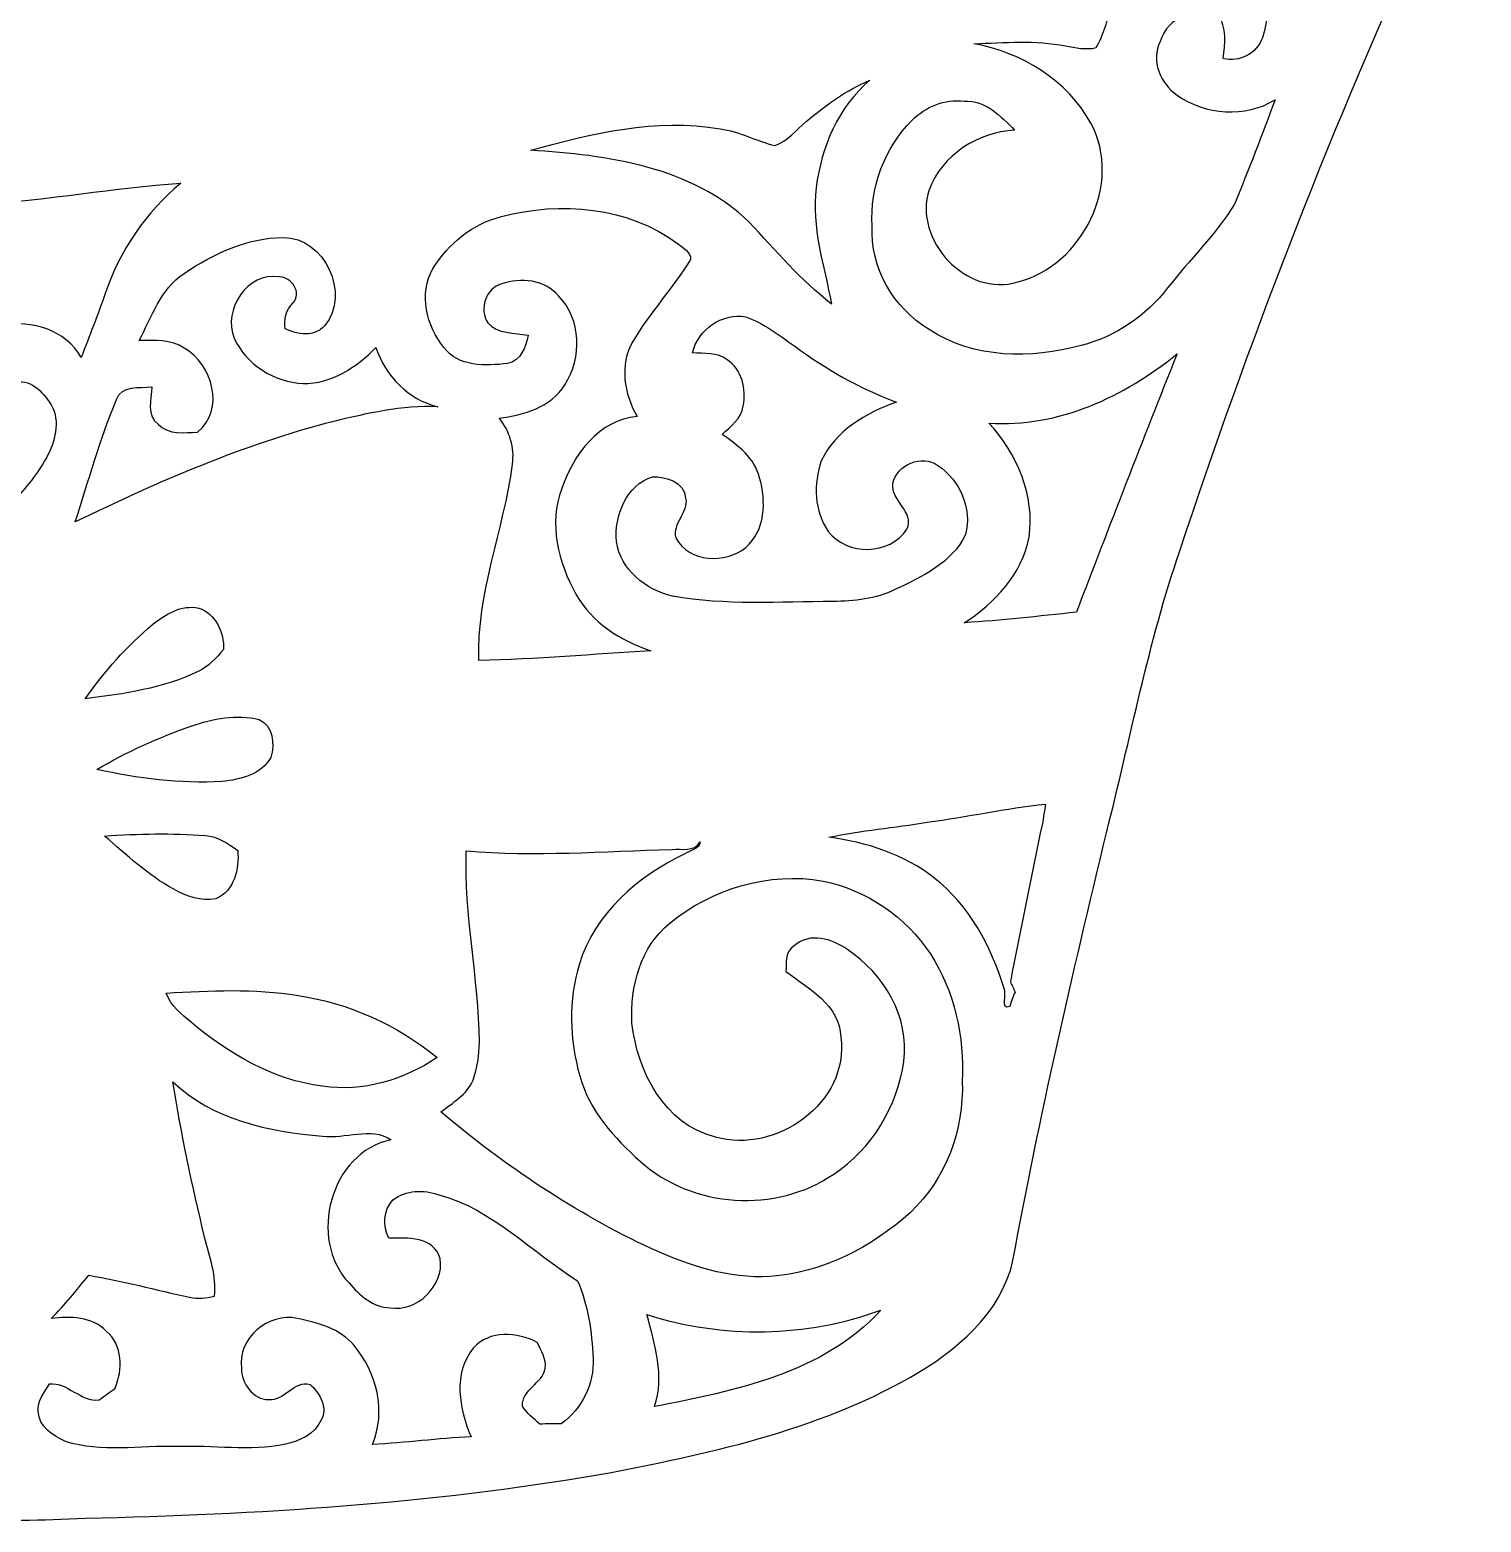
# Model space of a CAD drawing. Header units: centimetres. Extents: x -11.5 to 10.3, y -13.2 to 13.5.
# Drawn here: x -0.26 to 10.27, y -13.19 to -2.36 of the extents above; entities that cross this region are included whole.
import ezdxf

# ---------------------------------------------------------------- set-up
doc = ezdxf.new("R2010")
doc.units = ezdxf.units.CM
doc.header["$MEASUREMENT"] = 0
doc.layers.add('Camada 1', color=7, linetype='Continuous')

msp = doc.modelspace()

# ---------------------------------------------------------------- linework, layer by layer
at = {"layer": 'Camada 1', "color": 156}
for points, knots in [([(-0.26134, 13.4301), (0.40399, 13.52499), (1.09402, 13.46854), (1.72478, 13.23042), (1.72478, 13.23042), (1.97243, 13.12988), (2.21338, 13.00182), (2.40987, 12.81838), (2.40987, 12.81838), (2.46915, 12.7711), (2.44128, 12.68821), (2.44269, 12.62329), (2.44269, 12.62329), (2.10014, 12.47195), (1.73996, 12.25182), (1.60767, 11.8814), (1.60767, 11.8814), (1.56815, 11.69937), (1.57168, 11.49864), (1.65459, 11.3286), (1.65459, 11.3286), (1.7823, 11.03967), (2.01865, 10.8213), (2.24902, 10.61422), (2.24902, 10.61422), (2.57004, 10.35141), (2.91859, 10.12245), (3.28548, 9.92912), (3.28548, 9.92912), (3.56875, 9.76932), (3.87673, 9.66243), (4.17237, 9.52802), (4.17237, 9.52802), (4.77314, 9.2719), (5.37498, 9.01649), (5.9606, 8.72615), (5.9606, 8.72615), (6.30137, 8.54694), (6.63368, 8.34198), (6.91522, 8.0774), (6.91522, 8.0774), (7.09407, 7.91582), (7.17062, 7.68016), (7.25282, 7.46109), (7.25282, 7.46109), (7.43203, 6.93404), (7.54703, 6.37172), (7.47718, 5.81397), (7.47718, 5.81397), (7.43732, 5.58713), (7.37522, 5.35714), (7.23623, 5.1691), (7.23623, 5.1691), (7.9164, 5.08055), (8.57396, 4.78597), (9.05868, 4.29561), (9.05868, 4.29561), (9.65241, 3.69414), (9.99284, 2.80795), (9.83938, 1.96446), (9.83938, 1.96446), (9.76882, 1.59192), (9.61397, 1.23033), (9.6337, 0.84439), (9.6337, 0.84439), (9.64888, 0.4775), (9.6069, 0.11203), (9.61502, -0.2545), (9.61502, -0.2545), (9.61713, -0.45769), (9.84608, -0.53707), (10.00977, -0.57834), (10.00977, -0.57834), (10.10396, -0.59951), (10.2733, -0.60799), (10.25284, -0.74768), (10.25284, -0.74768), (10.10961, -1.08105), (9.93992, -1.40385), (9.79564, -1.73758), (9.79564, -1.73758), (9.149, -3.17338), (8.57997, -4.6441), (8.08608, -6.13919), (8.08608, -6.13919), (7.85571, -6.80735), (7.728, -7.50409), (7.55302, -8.18742), (7.55302, -8.18742), (7.30644, -9.21788), (7.06408, -10.24976), (6.87463, -11.29221), (6.87463, -11.29221), (6.78892, -11.67921), (6.45836, -11.94909), (6.13097, -12.13853), (6.13097, -12.13853), (5.43777, -12.52976), (4.6479, -12.69944), (3.8732, -12.84514), (3.8732, -12.84514), (2.63988, -13.05575), (1.38823, -13.13477), (0.13906, -13.16193), (0.13906, -13.16193), (-0.47513, -13.19051), (-1.09073, -13.17852), (-1.70527, -13.17357), (-1.70527, -13.17357), (-2.09155, -13.14042), (-2.48101, -13.16088), (-2.86661, -13.11854), (-2.86661, -13.11854), (-3.56687, -13.08044), (-4.26502, -13.00247), (-4.95611, -12.88253), (-4.95611, -12.88253), (-5.68425, -12.74883), (-6.41237, -12.57278), (-7.08371, -12.25353), (-7.08371, -12.25353), (-7.42238, -12.08949), (-7.75117, -11.88452), (-7.99599, -11.59419), (-7.99599, -11.59419), (-8.09301, -11.48024), (-8.16356, -11.34408), (-8.18967, -11.19626), (-8.18967, -11.19626), (-8.55267, -9.63557), (-8.94355, -8.08122), (-9.32492, -6.52513), (-9.32492, -6.52513), (-9.72002, -5.12213), (-10.14513, -3.72619), (-10.65525, -2.36023), (-10.65525, -2.36023), (-10.88136, -1.78697), (-11.0948, -1.19994), (-11.43663, -0.68278), (-11.43663, -0.68278), (-11.48145, -0.62774), (-11.45957, -0.55683), (-11.45041, -0.49438), (-11.45041, -0.49438), (-11.34633, -0.44288), (-11.23802, -0.40056), (-11.12619, -0.36916), (-11.12619, -0.36916), (-11.04294, -0.33953), (-10.94346, -0.31517), (-10.89547, -0.23333), (-10.89547, -0.23333), (-10.78047, -0.03119), (-10.74625, 0.20269), (-10.72015, 0.42987), (-10.72015, 0.42987), (-11.14066, 1.21446), (-11.38619, 2.10839), (-11.3435, 3.00235), (-11.3435, 3.00235), (-11.30187, 3.7989), (-10.98825, 4.58773), (-10.43793, 5.16945), (-10.43793, 5.16945), (-10.2566, 5.36489), (-10.00505, 5.53916), (-9.72424, 5.48341), (-9.72424, 5.48341), (-9.71684, 6.23977), (-9.51998, 7.01941), (-9.05715, 7.62866), (-9.05715, 7.62866), (-8.69132, 8.12079), (-8.12546, 8.44041), (-7.52822, 8.55576), (-7.52822, 8.55576), (-6.95177, 8.66901), (-6.36123, 8.69335), (-5.77527, 8.68312), (-5.77527, 8.68312), (-5.68318, 9.03625), (-5.60346, 9.39361), (-5.46659, 9.73299), (-5.46659, 9.73299), (-5.27325, 10.25897), (-5.04113, 10.78955), (-4.64037, 11.19348), (-4.64037, 11.19348), (-4.12954, 11.68772), (-3.52841, 12.07754), (-2.91494, 12.43174), (-2.91494, 12.43174), (-2.08874, 12.89422), (-1.21243, 13.31579), (-0.26134, 13.4301)], [0, 0, 0, 0, 0.02, 0.02, 0.02, 0.02, 0.04, 0.04, 0.04, 0.04, 0.06, 0.06, 0.06, 0.06, 0.08, 0.08, 0.08, 0.08, 0.1, 0.1, 0.1, 0.1, 0.12, 0.12, 0.12, 0.12, 0.14, 0.14, 0.14, 0.14, 0.16, 0.16, 0.16, 0.16, 0.18, 0.18, 0.18, 0.18, 0.2, 0.2, 0.2, 0.2, 0.22, 0.22, 0.22, 0.22, 0.24, 0.24, 0.24, 0.24, 0.26, 0.26, 0.26, 0.26, 0.28, 0.28, 0.28, 0.28, 0.3, 0.3, 0.3, 0.3, 0.32, 0.32, 0.32, 0.32, 0.34, 0.34, 0.34, 0.34, 0.36, 0.36, 0.36, 0.36, 0.38, 0.38, 0.38, 0.38, 0.4, 0.4, 0.4, 0.4, 0.42, 0.42, 0.42, 0.42, 0.44, 0.44, 0.44, 0.44, 0.46, 0.46, 0.46, 0.46, 0.48, 0.48, 0.48, 0.48, 0.5, 0.5, 0.5, 0.5, 0.52, 0.52, 0.52, 0.52, 0.54, 0.54, 0.54, 0.54, 0.56, 0.56, 0.56, 0.56, 0.58, 0.58, 0.58, 0.58, 0.6, 0.6, 0.6, 0.6, 0.62, 0.62, 0.62, 0.62, 0.64, 0.64, 0.64, 0.64, 0.66, 0.66, 0.66, 0.66, 0.68, 0.68, 0.68, 0.68, 0.7, 0.7, 0.7, 0.7, 0.72, 0.72, 0.72, 0.72, 0.74, 0.74, 0.74, 0.74, 0.76, 0.76, 0.76, 0.76, 0.78, 0.78, 0.78, 0.78, 0.8, 0.8, 0.8, 0.8, 0.82, 0.82, 0.82, 0.82, 0.84, 0.84, 0.84, 0.84, 0.86, 0.86, 0.86, 0.86, 0.88, 0.88, 0.88, 0.88, 0.9, 0.9, 0.9, 0.9, 0.92, 0.92, 0.92, 0.92, 0.94, 0.94, 0.94, 0.94, 0.96, 0.96, 0.96, 0.96, 1, 1, 1, 1]), ([(8.13581, -1.76404), (8.13581, -1.76404), (8.13581, -1.76404), (8.13581, -1.76404), (8.13581, -1.76404), (7.93791, -1.87163), (7.7534, -2.01203), (7.61547, -2.19161), (7.61547, -2.19161), (7.54456, -2.27732), (7.54033, -2.39621), (7.47789, -2.48616), (7.47789, -2.48616), (7.40416, -2.50417), (7.32901, -2.48653), (7.25669, -2.47347), (7.25669, -2.47347), (7.03727, -2.43042), (6.8129, -2.44948), (6.59136, -2.4583), (6.59136, -2.4583), (6.93637, -2.51933), (7.2708, -2.72324), (7.44119, -3.03545), (7.44119, -3.03545), (7.67544, -3.47112), (7.38053, -4.06733), (6.91027, -4.18656), (6.91027, -4.18656), (6.53915, -4.30404), (6.14861, -3.88141), (6.26538, -3.51875), (6.26538, -3.51875), (6.36135, -3.26581), (6.61957, -3.09824), (6.88664, -3.08625), (6.88664, -3.08625), (6.78855, -2.98395), (6.67426, -2.86576), (6.51973, -2.87458), (6.51973, -2.87458), (6.37899, -2.85658), (6.23893, -2.9148), (6.14157, -3.01499), (6.14157, -3.01499), (5.94296, -3.2136), (5.83676, -3.49899), (5.85265, -3.77946), (5.85265, -3.77946), (5.83712, -4.08319), (6.00891, -4.37813), (6.2675, -4.53298), (6.2675, -4.53298), (6.591, -4.74501), (7.00658, -4.74925), (7.36923, -4.648), (7.36923, -4.648), (7.61865, -4.5859), (7.84126, -4.43421), (7.99753, -4.231), (7.99753, -4.231), (8.15593, -4.02605), (8.34748, -3.84506), (8.48225, -3.62317), (8.48225, -3.62317), (8.58631, -3.37306), (8.68298, -3.11941), (8.77717, -2.86506), (8.77717, -2.86506), (8.55985, -2.99735), (8.27164, -2.97477), (8.06633, -2.83154), (8.06633, -2.83154), (7.94532, -2.74723), (7.8723, -2.58072), (7.94356, -2.44066), (7.94356, -2.44066), (7.99611, -2.2678), (8.20073, -2.18138), (8.36653, -2.24382), (8.36653, -2.24382), (8.42473, -2.34259), (8.41733, -2.45654), (8.40005, -2.5659), (8.40005, -2.5659), (8.51963, -2.59412), (8.64383, -2.53026), (8.68544, -2.41385), (8.68544, -2.41385), (8.76764, -2.19125), (8.69321, -1.9062), (8.48966, -1.77462), (8.48966, -1.77462), (8.38594, -1.70265), (8.24413, -1.70301), (8.13581, -1.76404)], [0, 0, 0, 0, 0.04, 0.04, 0.04, 0.04, 0.08, 0.08, 0.08, 0.08, 0.12, 0.12, 0.12, 0.12, 0.16, 0.16, 0.16, 0.16, 0.2, 0.2, 0.2, 0.2, 0.24, 0.24, 0.24, 0.24, 0.28, 0.28, 0.28, 0.28, 0.32, 0.32, 0.32, 0.32, 0.36, 0.36, 0.36, 0.36, 0.4, 0.4, 0.4, 0.4, 0.44, 0.44, 0.44, 0.44, 0.48, 0.48, 0.48, 0.48, 0.52, 0.52, 0.52, 0.52, 0.56, 0.56, 0.56, 0.56, 0.6, 0.6, 0.6, 0.6, 0.64, 0.64, 0.64, 0.64, 0.68, 0.68, 0.68, 0.68, 0.72, 0.72, 0.72, 0.72, 0.76, 0.76, 0.76, 0.76, 0.8, 0.8, 0.8, 0.8, 0.84, 0.84, 0.84, 0.84, 0.88, 0.88, 0.88, 0.88, 0.92, 0.92, 0.92, 0.92, 1, 1, 1, 1]), ([(5.37462, -3.0231), (5.37462, -3.0231), (5.37462, -3.0231), (5.37462, -3.0231), (5.37462, -3.0231), (5.30231, -3.08484), (5.23952, -3.16209), (5.1485, -3.19771), (5.1485, -3.19771), (5.01338, -3.16456), (4.88884, -3.09471), (4.74985, -3.07602), (4.74985, -3.07602), (4.2849, -2.99523), (3.81887, -3.10883), (3.37261, -3.23123), (3.37261, -3.23123), (3.92894, -3.2651), (4.54066, -3.34942), (4.96081, -3.75265), (4.96081, -3.75265), (5.1506, -3.96008), (5.33581, -4.17421), (5.55841, -4.34814), (5.55841, -4.34814), (5.50479, -4.06874), (5.4099, -3.78862), (5.44659, -3.5004), (5.44659, -3.5004), (5.48399, -3.20902), (5.60711, -2.91373), (5.83676, -2.72217), (5.83676, -2.72217), (5.66602, -2.79414), (5.51539, -2.90387), (5.37462, -3.0231)], [0, 0, 0, 0, 0.1, 0.1, 0.1, 0.1, 0.2, 0.2, 0.2, 0.2, 0.3, 0.3, 0.3, 0.3, 0.4, 0.4, 0.4, 0.4, 0.5, 0.5, 0.5, 0.5, 0.6, 0.6, 0.6, 0.6, 0.7, 0.7, 0.7, 0.7, 0.8, 0.8, 0.8, 0.8, 1, 1, 1, 1]), ([(-0.612, -3.62706), (-0.612, -3.62706), (-0.612, -3.62706), (-0.612, -3.62706), (-0.612, -3.62706), (-0.81097, -3.63552), (-1.01029, -3.69867), (-1.17115, -3.81649), (-1.17115, -3.81649), (-1.38177, -3.98618), (-1.33061, -4.36119), (-1.09778, -4.48535), (-1.09778, -4.48535), (-0.98383, -4.54039), (-0.86036, -4.4836), (-0.79721, -4.38271), (-0.79721, -4.38271), (-0.80709, -4.37106), (-0.8272, -4.34777), (-0.83707, -4.33613), (-0.83707, -4.33613), (-0.88082, -4.3171), (-0.92457, -4.29805), (-0.96796, -4.27934), (-0.96796, -4.27934), (-0.99019, -4.21372), (-1.04203, -4.13576), (-0.98982, -4.07084), (-0.98982, -4.07084), (-0.87129, -3.87505), (-0.54181, -3.89693), (-0.44302, -4.09978), (-0.44302, -4.09978), (-0.37565, -4.22783), (-0.41833, -4.37565), (-0.46243, -4.50406), (-0.46243, -4.50406), (-0.24758, -4.45996), (-0.00099, -4.53617), (0.11119, -4.73478), (0.11119, -4.73478), (0.1708, -4.58097), (0.23218, -4.42751), (0.2858, -4.27159), (0.2858, -4.27159), (0.38846, -3.95972), (0.58425, -3.68139), (0.83402, -3.46936), (0.83402, -3.46936), (0.35036, -3.5071), (-0.1287, -3.58754), (-0.612, -3.62706)], [0, 0, 0, 0, 0.07142857, 0.07142857, 0.07142857, 0.07142857, 0.14285714, 0.14285714, 0.14285714, 0.14285714, 0.21428571, 0.21428571, 0.21428571, 0.21428571, 0.28571429, 0.28571429, 0.28571429, 0.28571429, 0.35714286, 0.35714286, 0.35714286, 0.35714286, 0.42857143, 0.42857143, 0.42857143, 0.42857143, 0.5, 0.5, 0.5, 0.5, 0.57142857, 0.57142857, 0.57142857, 0.57142857, 0.64285714, 0.64285714, 0.64285714, 0.64285714, 0.71428571, 0.71428571, 0.71428571, 0.71428571, 0.78571429, 0.78571429, 0.78571429, 0.78571429, 0.85714286, 0.85714286, 0.85714286, 0.85714286, 1, 1, 1, 1]), ([(3.16165, -3.71277), (3.16165, -3.71277), (3.16165, -3.71277), (3.16165, -3.71277), (3.16165, -3.71277), (2.95105, -3.76252), (2.77783, -3.9107), (2.66388, -4.09025), (2.66388, -4.09025), (2.56122, -4.27122), (2.61696, -4.5083), (2.74431, -4.66281), (2.74431, -4.66281), (2.84697, -4.80675), (3.04982, -4.79581), (3.2061, -4.77993), (3.2061, -4.77993), (3.30453, -4.75982), (3.33733, -4.65964), (3.35533, -4.57426), (3.35533, -4.57426), (3.25725, -4.55415), (3.13414, -4.5665), (3.06251, -4.4836), (3.06251, -4.4836), (2.99726, -4.38695), (3.04877, -4.23278), (3.16376, -4.20137), (3.16376, -4.20137), (3.30134, -4.15411), (3.47739, -4.16997), (3.57511, -4.28816), (3.57511, -4.28816), (3.74338, -4.45855), (3.74938, -4.73795), (3.62203, -4.93339), (3.62203, -4.93339), (3.5236, -5.09708), (3.32393, -5.15212), (3.14649, -5.17646), (3.14649, -5.17646), (3.22163, -5.26889), (3.25902, -5.39166), (3.24173, -5.51053), (3.24173, -5.51053), (3.18106, -5.98926), (2.97962, -6.44646), (2.99831, -6.93506), (2.99831, -6.93506), (3.41458, -6.92765), (3.82946, -6.88848), (4.24502, -6.8645), (4.24502, -6.8645), (4.02561, -6.79076), (3.81711, -6.66024), (3.70246, -6.4535), (3.70246, -6.4535), (3.57475, -6.22561), (3.50137, -5.93917), (3.60016, -5.68728), (3.60016, -5.68728), (3.6834, -5.44034), (3.86827, -5.19057), (4.14696, -5.1634), (4.14696, -5.1634), (4.05136, -4.99936), (4.01713, -4.78945), (4.11451, -4.61835), (4.11451, -4.61835), (4.24044, -4.41092), (4.40626, -4.22995), (4.53465, -4.02394), (4.53465, -4.02394), (4.53818, -3.96819), (4.48069, -3.94315), (4.44611, -3.91175), (4.44611, -3.91175), (4.08417, -3.64046), (3.58922, -3.59778), (3.16165, -3.71277)], [0, 0, 0, 0, 0.04761905, 0.04761905, 0.04761905, 0.04761905, 0.0952381, 0.0952381, 0.0952381, 0.0952381, 0.14285714, 0.14285714, 0.14285714, 0.14285714, 0.19047619, 0.19047619, 0.19047619, 0.19047619, 0.23809524, 0.23809524, 0.23809524, 0.23809524, 0.28571429, 0.28571429, 0.28571429, 0.28571429, 0.33333333, 0.33333333, 0.33333333, 0.33333333, 0.38095238, 0.38095238, 0.38095238, 0.38095238, 0.42857143, 0.42857143, 0.42857143, 0.42857143, 0.47619048, 0.47619048, 0.47619048, 0.47619048, 0.52380952, 0.52380952, 0.52380952, 0.52380952, 0.57142857, 0.57142857, 0.57142857, 0.57142857, 0.61904762, 0.61904762, 0.61904762, 0.61904762, 0.66666667, 0.66666667, 0.66666667, 0.66666667, 0.71428571, 0.71428571, 0.71428571, 0.71428571, 0.76190476, 0.76190476, 0.76190476, 0.76190476, 0.80952381, 0.80952381, 0.80952381, 0.80952381, 0.85714286, 0.85714286, 0.85714286, 0.85714286, 0.9047619, 0.9047619, 0.9047619, 0.9047619, 1, 1, 1, 1]), ([(0.85836, -4.12517), (0.85836, -4.12517), (0.85836, -4.12517), (0.85836, -4.12517), (0.85836, -4.12517), (0.68727, -4.23841), (0.62306, -4.4395), (0.53275, -4.61272), (0.53275, -4.61272), (0.64318, -4.61201), (0.76383, -4.60213), (0.85977, -4.66846), (0.85977, -4.66846), (1.0651, -4.78592), (1.15788, -5.11153), (0.95678, -5.27771), (0.95678, -5.27771), (0.86013, -5.28017), (0.74689, -5.30064), (0.67244, -5.22231), (0.67244, -5.22231), (0.57932, -5.15916), (0.62235, -5.04205), (0.62376, -4.94962), (0.62376, -4.94962), (0.53416, -4.96056), (0.40399, -4.93127), (0.36695, -5.04169), (0.36695, -5.04169), (0.24701, -5.32992), (0.16374, -5.63224), (0.0685, -5.92964), (0.0685, -5.92964), (0.66893, -5.63648), (1.28664, -5.36907), (1.9354, -5.20185), (1.9354, -5.20185), (2.18587, -5.14223), (2.43986, -5.08156), (2.69952, -5.09285), (2.69952, -5.09285), (2.48537, -5.04169), (2.31992, -4.86848), (2.25007, -4.66316), (2.25007, -4.66316), (2.11072, -4.80675), (1.92833, -4.92598), (1.72161, -4.92528), (1.72161, -4.92528), (1.51382, -4.91399), (1.30815, -4.78804), (1.22244, -4.59508), (1.22244, -4.59508), (1.13706, -4.38975), (1.31697, -4.11318), (1.54769, -4.15058), (1.54769, -4.15058), (1.64012, -4.14811), (1.71737, -4.26769), (1.64718, -4.34144), (1.64718, -4.34144), (1.59673, -4.39258), (1.58333, -4.45889), (1.59144, -4.52876), (1.59144, -4.52876), (1.68634, -4.56862), (1.80204, -4.59119), (1.87931, -4.50336), (1.87931, -4.50336), (2.06803, -4.27651), (1.87931, -3.86129), (1.57875, -3.86519), (1.57875, -3.86519), (1.31804, -3.86448), (1.07073, -3.9823), (0.85836, -4.12517)], [0, 0, 0, 0, 0.05, 0.05, 0.05, 0.05, 0.1, 0.1, 0.1, 0.1, 0.15, 0.15, 0.15, 0.15, 0.2, 0.2, 0.2, 0.2, 0.25, 0.25, 0.25, 0.25, 0.3, 0.3, 0.3, 0.3, 0.35, 0.35, 0.35, 0.35, 0.4, 0.4, 0.4, 0.4, 0.45, 0.45, 0.45, 0.45, 0.5, 0.5, 0.5, 0.5, 0.55, 0.55, 0.55, 0.55, 0.6, 0.6, 0.6, 0.6, 0.65, 0.65, 0.65, 0.65, 0.7, 0.7, 0.7, 0.7, 0.75, 0.75, 0.75, 0.75, 0.8, 0.8, 0.8, 0.8, 0.85, 0.85, 0.85, 0.85, 0.9, 0.9, 0.9, 0.9, 1, 1, 1, 1]), ([(4.54878, -4.70126), (4.54878, -4.70126), (4.54878, -4.70126), (4.54878, -4.70126), (4.54878, -4.70126), (4.63344, -4.70866), (4.72868, -4.69492), (4.7996, -4.75242), (4.7996, -4.75242), (4.90896, -4.8212), (4.94035, -4.96725), (4.91637, -5.0872), (4.91637, -5.0872), (4.90648, -5.17928), (4.82428, -5.23537), (4.76327, -5.29498), (4.76327, -5.29498), (4.87898, -5.3719), (5.00208, -5.46714), (5.03526, -5.60966), (5.03526, -5.60966), (5.08428, -5.7783), (5.07936, -5.99314), (4.93506, -6.11519), (4.93506, -6.11519), (4.78973, -6.23513), (4.52125, -6.2249), (4.42777, -6.045), (4.42777, -6.045), (4.39744, -5.94163), (4.52267, -5.8619), (4.49869, -5.75606), (4.49869, -5.75606), (4.49021, -5.64001), (4.35616, -5.59909), (4.25879, -5.60155), (4.25879, -5.60155), (4.06722, -5.65941), (3.9808, -5.8873), (3.99598, -6.07216), (3.99598, -6.07216), (4.02702, -6.27536), (4.21011, -6.42458), (4.40377, -6.46763), (4.40377, -6.46763), (4.78831, -6.53677), (5.18025, -6.50995), (5.56901, -6.50678), (5.56901, -6.50678), (5.72176, -6.50396), (5.87945, -6.48914), (6.01844, -6.42), (6.01844, -6.42), (6.21388, -6.32862), (6.43331, -6.22631), (6.53033, -6.02065), (6.53033, -6.02065), (6.58218, -5.83333), (6.48728, -5.62518), (6.32994, -5.519), (6.32994, -5.519), (6.21636, -5.4361), (6.03079, -5.51371), (6.00258, -5.64918), (6.00258, -5.64918), (5.9874, -5.77582), (6.16167, -5.85414), (6.10522, -5.98256), (6.10522, -5.98256), (5.98141, -6.17164), (5.6699, -6.17729), (5.53444, -5.99808), (5.53444, -5.99808), (5.43072, -5.85132), (5.42578, -5.65164), (5.48328, -5.48619), (5.48328, -5.48619), (5.58629, -5.26818), (5.80889, -5.13765), (6.02833, -5.05969), (6.02833, -5.05969), (5.76374, -4.96267), (5.51751, -4.82015), (5.29102, -4.65363), (5.29102, -4.65363), (5.17779, -4.57355), (5.06559, -4.48747), (4.93471, -4.4395), (4.93471, -4.4395), (4.76396, -4.41199), (4.58652, -4.53193), (4.54878, -4.70126)], [0, 0, 0, 0, 0.04166667, 0.04166667, 0.04166667, 0.04166667, 0.08333333, 0.08333333, 0.08333333, 0.08333333, 0.125, 0.125, 0.125, 0.125, 0.16666667, 0.16666667, 0.16666667, 0.16666667, 0.20833333, 0.20833333, 0.20833333, 0.20833333, 0.25, 0.25, 0.25, 0.25, 0.29166667, 0.29166667, 0.29166667, 0.29166667, 0.33333333, 0.33333333, 0.33333333, 0.33333333, 0.375, 0.375, 0.375, 0.375, 0.41666667, 0.41666667, 0.41666667, 0.41666667, 0.45833333, 0.45833333, 0.45833333, 0.45833333, 0.5, 0.5, 0.5, 0.5, 0.54166667, 0.54166667, 0.54166667, 0.54166667, 0.58333333, 0.58333333, 0.58333333, 0.58333333, 0.625, 0.625, 0.625, 0.625, 0.66666667, 0.66666667, 0.66666667, 0.66666667, 0.70833333, 0.70833333, 0.70833333, 0.70833333, 0.75, 0.75, 0.75, 0.75, 0.79166667, 0.79166667, 0.79166667, 0.79166667, 0.83333333, 0.83333333, 0.83333333, 0.83333333, 0.875, 0.875, 0.875, 0.875, 0.91666667, 0.91666667, 0.91666667, 0.91666667, 1, 1, 1, 1]), ([(6.70072, -5.21137), (6.70072, -5.21137), (6.70072, -5.21137), (6.70072, -5.21137), (6.70072, -5.21137), (6.90357, -5.43186), (7.03586, -5.73771), (6.99176, -6.04076), (6.99176, -6.04076), (6.9399, -6.30817), (6.74305, -6.51913), (6.51973, -6.66166), (6.51973, -6.66166), (6.79209, -6.64402), (7.06373, -6.61403), (7.33502, -6.58438), (7.33502, -6.58438), (7.57667, -5.9582), (7.81585, -5.33097), (8.06667, -4.70866), (8.06667, -4.70866), (7.68461, -5.01983), (7.20343, -5.24736), (6.70072, -5.21137)], [0, 0, 0, 0, 0.14285714, 0.14285714, 0.14285714, 0.14285714, 0.28571429, 0.28571429, 0.28571429, 0.28571429, 0.42857143, 0.42857143, 0.42857143, 0.42857143, 0.57142857, 0.57142857, 0.57142857, 0.57142857, 0.71428571, 0.71428571, 0.71428571, 0.71428571, 1, 1, 1, 1]), ([(-1.1006, -4.84449), (-1.1006, -4.84449), (-1.1006, -4.84449), (-1.1006, -4.84449), (-1.1006, -4.84449), (-1.02227, -4.96655), (-0.98524, -5.11331), (-1.00994, -5.25759), (-1.00994, -5.25759), (-1.0491, -5.48796), (-1.38811, -5.61037), (-1.54615, -5.4234), (-1.54615, -5.4234), (-1.60543, -5.36554), (-1.5712, -5.28229), (-1.53592, -5.22231), (-1.53592, -5.22231), (-1.47596, -5.20891), (-1.41174, -5.20185), (-1.36094, -5.1634), (-1.36094, -5.1634), (-1.34155, -5.07133), (-1.42375, -5.01735), (-1.47667, -4.95843), (-1.47667, -4.95843), (-1.82133, -4.90376), (-2.00406, -5.41917), (-1.75289, -5.63049), (-1.75289, -5.63049), (-1.61848, -5.73172), (-1.45584, -5.82381), (-1.28157, -5.80863), (-1.28157, -5.80863), (-1.03321, -5.79945), (-0.78451, -5.81146), (-0.53615, -5.80476), (-0.53615, -5.80476), (-0.47654, -5.80122), (-0.40598, -5.80758), (-0.36152, -5.75784), (-0.36152, -5.75784), (-0.27193, -5.66328), (-0.1922, -5.55781), (-0.12975, -5.4428), (-0.12975, -5.4428), (-0.0726, -5.32532), (-0.03662, -5.17222), (-0.12059, -5.05793), (-0.12059, -5.05793), (-0.1788, -4.96903), (-0.29097, -4.86636), (-0.40211, -4.93514), (-0.40211, -4.93514), (-0.45854, -5.03535), (-0.39399, -5.13589), (-0.34741, -5.22479), (-0.34741, -5.22479), (-0.35835, -5.26288), (-0.36895, -5.30098), (-0.37916, -5.33979), (-0.37916, -5.33979), (-0.46913, -5.39059), (-0.6053, -5.43256), (-0.67939, -5.33485), (-0.67939, -5.33485), (-0.7965, -5.18915), (-0.79192, -4.97855), (-0.73654, -4.8078), (-0.73654, -4.8078), (-0.85541, -4.83955), (-0.97784, -4.85296), (-1.1006, -4.84449)], [0, 0, 0, 0, 0.05263158, 0.05263158, 0.05263158, 0.05263158, 0.10526316, 0.10526316, 0.10526316, 0.10526316, 0.15789474, 0.15789474, 0.15789474, 0.15789474, 0.21052632, 0.21052632, 0.21052632, 0.21052632, 0.26315789, 0.26315789, 0.26315789, 0.26315789, 0.31578947, 0.31578947, 0.31578947, 0.31578947, 0.36842105, 0.36842105, 0.36842105, 0.36842105, 0.42105263, 0.42105263, 0.42105263, 0.42105263, 0.47368421, 0.47368421, 0.47368421, 0.47368421, 0.52631579, 0.52631579, 0.52631579, 0.52631579, 0.57894737, 0.57894737, 0.57894737, 0.57894737, 0.63157895, 0.63157895, 0.63157895, 0.63157895, 0.68421053, 0.68421053, 0.68421053, 0.68421053, 0.73684211, 0.73684211, 0.73684211, 0.73684211, 0.78947368, 0.78947368, 0.78947368, 0.78947368, 0.84210526, 0.84210526, 0.84210526, 0.84210526, 0.89473684, 0.89473684, 0.89473684, 0.89473684, 1, 1, 1, 1]), ([(0.62871, -6.67364), (0.62871, -6.67364), (0.62871, -6.67364), (0.62871, -6.67364), (0.62871, -6.67364), (0.4435, -6.83239), (0.27839, -7.01407), (0.1394, -7.21446), (0.1394, -7.21446), (0.42021, -7.17635), (0.70808, -7.13966), (0.9649, -7.01195), (0.9649, -7.01195), (1.03935, -6.97879), (1.09156, -6.91459), (1.14518, -6.85603), (1.14518, -6.85603), (1.14835, -6.73292), (1.08944, -6.59427), (0.96419, -6.55441), (0.96419, -6.55441), (0.84001, -6.52795), (0.72255, -6.60097), (0.62871, -6.67364)], [0, 0, 0, 0, 0.14285714, 0.14285714, 0.14285714, 0.14285714, 0.28571429, 0.28571429, 0.28571429, 0.28571429, 0.42857143, 0.42857143, 0.42857143, 0.42857143, 0.57142857, 0.57142857, 0.57142857, 0.57142857, 0.71428571, 0.71428571, 0.71428571, 0.71428571, 1, 1, 1, 1]), ([(0.90986, -7.41201), (0.90986, -7.41201), (0.90986, -7.41201), (0.90986, -7.41201), (0.90986, -7.41201), (0.6721, -7.49456), (0.44104, -7.59827), (0.22443, -7.72633), (0.22443, -7.72633), (0.52251, -7.7916), (0.82909, -7.83216), (1.13495, -7.81347), (1.13495, -7.81347), (1.26547, -7.79936), (1.4207, -7.76443), (1.48773, -7.63849), (1.48773, -7.63849), (1.51735, -7.54253), (1.50607, -7.4106), (1.40375, -7.36402), (1.40375, -7.36402), (1.23971, -7.32487), (1.06615, -7.35591), (0.90986, -7.41201)], [0, 0, 0, 0, 0.14285714, 0.14285714, 0.14285714, 0.14285714, 0.28571429, 0.28571429, 0.28571429, 0.28571429, 0.42857143, 0.42857143, 0.42857143, 0.42857143, 0.57142857, 0.57142857, 0.57142857, 0.57142857, 0.71428571, 0.71428571, 0.71428571, 0.71428571, 1, 1, 1, 1]), ([(6.25303, -8.1091), (6.25303, -8.1091), (6.25303, -8.1091), (6.25303, -8.1091), (6.25303, -8.1091), (6.01491, -8.14966), (5.77361, -8.16908), (5.53726, -8.2188), (5.53726, -8.2188), (5.80818, -8.25374), (6.08124, -8.34122), (6.29891, -8.51091), (6.29891, -8.51091), (6.55891, -8.71023), (6.71554, -9.00868), (6.81148, -9.31595), (6.81148, -9.31595), (6.83301, -9.34735), (6.78151, -9.47893), (6.8517, -9.44648), (6.8517, -9.44648), (6.86299, -9.4112), (6.8757, -9.37663), (6.88981, -9.34277), (6.88981, -9.34277), (6.87957, -9.31701), (6.86829, -9.29231), (6.85594, -9.26832), (6.85594, -9.26832), (6.93073, -8.88416), (7.00728, -8.50068), (7.08842, -8.11792), (7.08842, -8.11792), (7.09407, -8.083), (7.10571, -8.01279), (7.11134, -7.97785), (7.11134, -7.97785), (6.82349, -8.00821), (6.53985, -8.07099), (6.25303, -8.1091)], [0, 0, 0, 0, 0.09090909, 0.09090909, 0.09090909, 0.09090909, 0.18181818, 0.18181818, 0.18181818, 0.18181818, 0.27272727, 0.27272727, 0.27272727, 0.27272727, 0.36363636, 0.36363636, 0.36363636, 0.36363636, 0.45454545, 0.45454545, 0.45454545, 0.45454545, 0.54545455, 0.54545455, 0.54545455, 0.54545455, 0.63636364, 0.63636364, 0.63636364, 0.63636364, 0.72727273, 0.72727273, 0.72727273, 0.72727273, 0.81818182, 0.81818182, 0.81818182, 0.81818182, 1, 1, 1, 1]), ([(0.28158, -8.20964), (0.28158, -8.20964), (0.28158, -8.20964), (0.28158, -8.20964), (0.28158, -8.20964), (0.44067, -8.34793), (0.59626, -8.49398), (0.78288, -8.59521), (0.78288, -8.59521), (0.87565, -8.64674), (0.98112, -8.68518), (1.08908, -8.66648), (1.08908, -8.66648), (1.22455, -8.60652), (1.25806, -8.44811), (1.24819, -8.31441), (1.24819, -8.31441), (1.17693, -8.26573), (1.1032, -8.20964), (1.01359, -8.20682), (1.01359, -8.20682), (0.77016, -8.18671), (0.52499, -8.19376), (0.28158, -8.20964)], [0, 0, 0, 0, 0.14285714, 0.14285714, 0.14285714, 0.14285714, 0.28571429, 0.28571429, 0.28571429, 0.28571429, 0.42857143, 0.42857143, 0.42857143, 0.42857143, 0.57142857, 0.57142857, 0.57142857, 0.57142857, 0.71428571, 0.71428571, 0.71428571, 0.71428571, 1, 1, 1, 1]), ([(4.40026, -8.30736), (4.40026, -8.30736), (4.40026, -8.30736), (4.40026, -8.30736), (4.40026, -8.30736), (3.90248, -8.32042), (3.40471, -8.35991), (2.90695, -8.31652), (2.90695, -8.31652), (2.88931, -8.78254), (2.9969, -9.24186), (3.00255, -9.70646), (3.00255, -9.70646), (3.00043, -9.79926), (2.98703, -9.89274), (2.95668, -9.98094), (2.95668, -9.98094), (2.91188, -10.08641), (2.80816, -10.14568), (2.72138, -10.2127), (2.72138, -10.2127), (3.18881, -10.60429), (3.69999, -10.94932), (4.25384, -11.20648), (4.25384, -11.20648), (4.52232, -11.32573), (4.81124, -11.42732), (5.10969, -11.40615), (5.10969, -11.40615), (5.4921, -11.38147), (5.84946, -11.19556), (6.13029, -10.94155), (6.13029, -10.94155), (6.39027, -10.70096), (6.51868, -10.34042), (6.50704, -9.98976), (6.50704, -9.98976), (6.52256, -9.66802), (6.45237, -9.33782), (6.27527, -9.06583), (6.27527, -9.06583), (6.1003, -8.79455), (5.81172, -8.60228), (5.49634, -8.5363), (5.49634, -8.5363), (5.10404, -8.46541), (4.6906, -8.59311), (4.38367, -8.84147), (4.38367, -8.84147), (4.17165, -9.01538), (4.09509, -9.30184), (4.10922, -9.56713), (4.10922, -9.56713), (4.14908, -9.9192), (4.34486, -10.30409), (4.71457, -10.39509), (4.71457, -10.39509), (5.15484, -10.52209), (5.6879, -10.14639), (5.62546, -9.66979), (5.62546, -9.66979), (5.61557, -9.43413), (5.39226, -9.31665), (5.22646, -9.19247), (5.22646, -9.19247), (5.2307, -9.12616), (5.21835, -9.04432), (5.28784, -9.00692), (5.28784, -9.00692), (5.39861, -8.90496), (5.56477, -8.95542), (5.67273, -9.03443), (5.67273, -9.03443), (5.93836, -9.20765), (6.12498, -9.52338), (6.08336, -9.84653), (6.08336, -9.84653), (6.03503, -10.17285), (5.85194, -10.48153), (5.5743, -10.66356), (5.5743, -10.66356), (5.15484, -10.95178), (4.54912, -10.91015), (4.17025, -10.57218), (4.17025, -10.57218), (3.98256, -10.40074), (3.79771, -10.20354), (3.73067, -9.95131), (3.73067, -9.95131), (3.65589, -9.68814), (3.64637, -9.40027), (3.7275, -9.13744), (3.7275, -9.13744), (3.8404, -8.77126), (4.15261, -8.50139), (4.48915, -8.34016), (4.48915, -8.34016), (4.52831, -8.3137), (4.59816, -8.30877), (4.60345, -8.25126), (4.60345, -8.25126), (4.56148, -8.33029), (4.46975, -8.29784), (4.40026, -8.30736)], [0, 0, 0, 0, 0.03703704, 0.03703704, 0.03703704, 0.03703704, 0.07407407, 0.07407407, 0.07407407, 0.07407407, 0.11111111, 0.11111111, 0.11111111, 0.11111111, 0.14814815, 0.14814815, 0.14814815, 0.14814815, 0.18518519, 0.18518519, 0.18518519, 0.18518519, 0.22222222, 0.22222222, 0.22222222, 0.22222222, 0.25925926, 0.25925926, 0.25925926, 0.25925926, 0.2962963, 0.2962963, 0.2962963, 0.2962963, 0.33333333, 0.33333333, 0.33333333, 0.33333333, 0.37037037, 0.37037037, 0.37037037, 0.37037037, 0.40740741, 0.40740741, 0.40740741, 0.40740741, 0.44444444, 0.44444444, 0.44444444, 0.44444444, 0.48148148, 0.48148148, 0.48148148, 0.48148148, 0.51851852, 0.51851852, 0.51851852, 0.51851852, 0.55555556, 0.55555556, 0.55555556, 0.55555556, 0.59259259, 0.59259259, 0.59259259, 0.59259259, 0.62962963, 0.62962963, 0.62962963, 0.62962963, 0.66666667, 0.66666667, 0.66666667, 0.66666667, 0.7037037, 0.7037037, 0.7037037, 0.7037037, 0.74074074, 0.74074074, 0.74074074, 0.74074074, 0.77777778, 0.77777778, 0.77777778, 0.77777778, 0.81481481, 0.81481481, 0.81481481, 0.81481481, 0.85185185, 0.85185185, 0.85185185, 0.85185185, 0.88888889, 0.88888889, 0.88888889, 0.88888889, 0.92592593, 0.92592593, 0.92592593, 0.92592593, 1, 1, 1, 1]), ([(0.72784, -9.34981), (0.72784, -9.34981), (0.72784, -9.34981), (0.72784, -9.34981), (0.72784, -9.34981), (0.761, -9.44119), (0.84072, -9.50152), (0.91127, -9.5636), (0.91127, -9.5636), (1.18363, -9.79114), (1.505, -9.98094), (1.86307, -10.02538), (1.86307, -10.02538), (2.15481, -10.06913), (2.45468, -9.98094), (2.69599, -9.81619), (2.69599, -9.81619), (2.40458, -9.5837), (2.0557, -9.42002), (1.68529, -9.36816), (1.68529, -9.36816), (1.36884, -9.31312), (1.04639, -9.33253), (0.72784, -9.34981)], [0, 0, 0, 0, 0.14285714, 0.14285714, 0.14285714, 0.14285714, 0.28571429, 0.28571429, 0.28571429, 0.28571429, 0.42857143, 0.42857143, 0.42857143, 0.42857143, 0.57142857, 0.57142857, 0.57142857, 0.57142857, 0.71428571, 0.71428571, 0.71428571, 0.71428571, 1, 1, 1, 1]), ([(0.77652, -9.99329), (0.77652, -9.99329), (0.77652, -9.99329), (0.77652, -9.99329), (0.77652, -9.99329), (0.83862, -10.37216), (0.91587, -10.74857), (1.00758, -11.12147), (1.00758, -11.12147), (1.04215, -11.26258), (1.09684, -11.40262), (1.07779, -11.5508), (1.07779, -11.5508), (1.01888, -11.56174), (0.95785, -11.57338), (0.89858, -11.55786), (0.89858, -11.55786), (0.65446, -11.50494), (0.41246, -11.43968), (0.16586, -11.39804), (0.16586, -11.39804), (0.07803, -11.50563), (-0.00874, -11.61465), (-0.10683, -11.71308), (-0.10683, -11.71308), (0.02933, -11.69578), (0.19056, -11.69649), (0.29321, -11.80303), (0.29321, -11.80303), (0.41316, -11.90499), (0.41492, -12.08243), (0.35742, -12.21825), (0.35742, -12.21825), (0.31861, -12.24612), (0.28017, -12.27434), (0.24206, -12.30362), (0.24206, -12.30362), (0.10342, -12.31668), (0.01734, -12.17522), (-0.11918, -12.18614), (-0.11918, -12.18614), (-0.15339, -12.24965), (-0.2102, -12.30997), (-0.20138, -12.38794), (-0.20138, -12.38794), (-0.19537, -12.49694), (-0.09377, -12.56538), (-0.00275, -12.60489), (-0.00275, -12.60489), (0.259, -12.68639), (0.53557, -12.63383), (0.80439, -12.64195), (0.80439, -12.64195), (1.06756, -12.63101), (1.3339, -12.67933), (1.5939, -12.62431), (1.5939, -12.62431), (1.6955, -12.60207), (1.80876, -12.55375), (1.85144, -12.45179), (1.85144, -12.45179), (1.90682, -12.36043), (1.84085, -12.25424), (1.77417, -12.19038), (1.77417, -12.19038), (1.656, -12.16004), (1.58827, -12.3082), (1.47325, -12.30116), (1.47325, -12.30116), (1.35755, -12.3015), (1.27323, -12.18121), (1.27535, -12.0729), (1.27535, -12.0729), (1.24219, -11.85701), (1.47255, -11.66721), (1.67856, -11.71096), (1.67856, -11.71096), (1.82745, -11.74376), (1.99185, -11.78434), (2.09274, -11.90886), (2.09274, -11.90886), (2.25643, -12.10255), (2.32698, -12.38653), (2.22573, -12.62606), (2.22573, -12.62606), (2.46527, -12.61619), (2.70269, -12.5816), (2.94223, -12.56998), (2.94223, -12.56998), (2.85474, -12.37171), (2.80782, -12.10818), (2.95704, -11.92757), (2.95704, -11.92757), (3.07698, -11.79387), (3.27488, -11.80973), (3.42199, -11.88664), (3.42199, -11.88664), (3.44845, -11.94556), (3.49045, -12.00483), (3.47844, -12.07326), (3.47844, -12.07326), (3.46328, -12.18614), (3.30487, -12.22673), (3.31547, -12.34878), (3.31547, -12.34878), (3.3451, -12.40241), (3.3966, -12.43803), (3.44141, -12.47896), (3.44141, -12.47896), (3.49291, -12.47718), (3.54441, -12.47613), (3.59592, -12.47577), (3.59592, -12.47577), (3.74585, -12.36889), (3.83723, -12.18473), (3.82664, -12.00093), (3.82664, -12.00093), (3.81887, -11.80902), (3.79136, -11.61429), (3.71339, -11.43756), (3.71339, -11.43756), (3.37967, -11.22835), (3.0992, -10.91967), (2.70764, -10.81384), (2.70764, -10.81384), (2.59756, -10.77574), (2.4688, -10.77644), (2.37425, -10.8516), (2.37425, -10.8516), (2.30265, -10.92849), (2.30053, -11.0382), (2.34355, -11.12958), (2.34355, -11.12958), (2.48043, -11.12746), (2.66846, -11.11336), (2.7175, -11.2781), (2.7175, -11.2781), (2.74643, -11.47318), (2.55135, -11.66616), (2.35449, -11.63475), (2.35449, -11.63475), (2.22926, -11.63263), (2.1326, -11.54268), (2.0557, -11.45378), (2.0557, -11.45378), (1.75265, -11.13628), (1.92022, -10.50445), (2.36226, -10.4145), (2.36226, -10.4145), (2.20809, -10.31607), (2.02959, -10.41168), (1.86236, -10.38734), (1.86236, -10.38734), (1.47784, -10.3563), (1.06369, -10.27057), (0.77652, -9.99329)], [0, 0, 0, 0, 0.025, 0.025, 0.025, 0.025, 0.05, 0.05, 0.05, 0.05, 0.075, 0.075, 0.075, 0.075, 0.1, 0.1, 0.1, 0.1, 0.125, 0.125, 0.125, 0.125, 0.15, 0.15, 0.15, 0.15, 0.175, 0.175, 0.175, 0.175, 0.2, 0.2, 0.2, 0.2, 0.225, 0.225, 0.225, 0.225, 0.25, 0.25, 0.25, 0.25, 0.275, 0.275, 0.275, 0.275, 0.3, 0.3, 0.3, 0.3, 0.325, 0.325, 0.325, 0.325, 0.35, 0.35, 0.35, 0.35, 0.375, 0.375, 0.375, 0.375, 0.4, 0.4, 0.4, 0.4, 0.425, 0.425, 0.425, 0.425, 0.45, 0.45, 0.45, 0.45, 0.475, 0.475, 0.475, 0.475, 0.5, 0.5, 0.5, 0.5, 0.525, 0.525, 0.525, 0.525, 0.55, 0.55, 0.55, 0.55, 0.575, 0.575, 0.575, 0.575, 0.6, 0.6, 0.6, 0.6, 0.625, 0.625, 0.625, 0.625, 0.65, 0.65, 0.65, 0.65, 0.675, 0.675, 0.675, 0.675, 0.7, 0.7, 0.7, 0.7, 0.725, 0.725, 0.725, 0.725, 0.75, 0.75, 0.75, 0.75, 0.775, 0.775, 0.775, 0.775, 0.8, 0.8, 0.8, 0.8, 0.825, 0.825, 0.825, 0.825, 0.85, 0.85, 0.85, 0.85, 0.875, 0.875, 0.875, 0.875, 0.9, 0.9, 0.9, 0.9, 0.925, 0.925, 0.925, 0.925, 0.95, 0.95, 0.95, 0.95, 1, 1, 1, 1]), ([(4.21822, -11.68414), (4.21822, -11.68414), (4.21822, -11.68414), (4.21822, -11.68414), (4.21822, -11.68414), (4.27326, -11.90075), (4.34769, -12.12971), (4.27396, -12.35161), (4.27396, -12.35161), (4.8578, -12.23555), (5.49668, -12.11137), (5.91684, -11.65064), (5.91684, -11.65064), (5.37498, -11.85066), (4.76785, -11.85948), (4.21822, -11.68414)], [0, 0, 0, 0, 0.2, 0.2, 0.2, 0.2, 0.4, 0.4, 0.4, 0.4, 0.6, 0.6, 0.6, 0.6, 1, 1, 1, 1])]:
    msp.add_open_spline(points, degree=3, knots=knots, dxfattribs=at)

doc.saveas('drawing.dxf')
